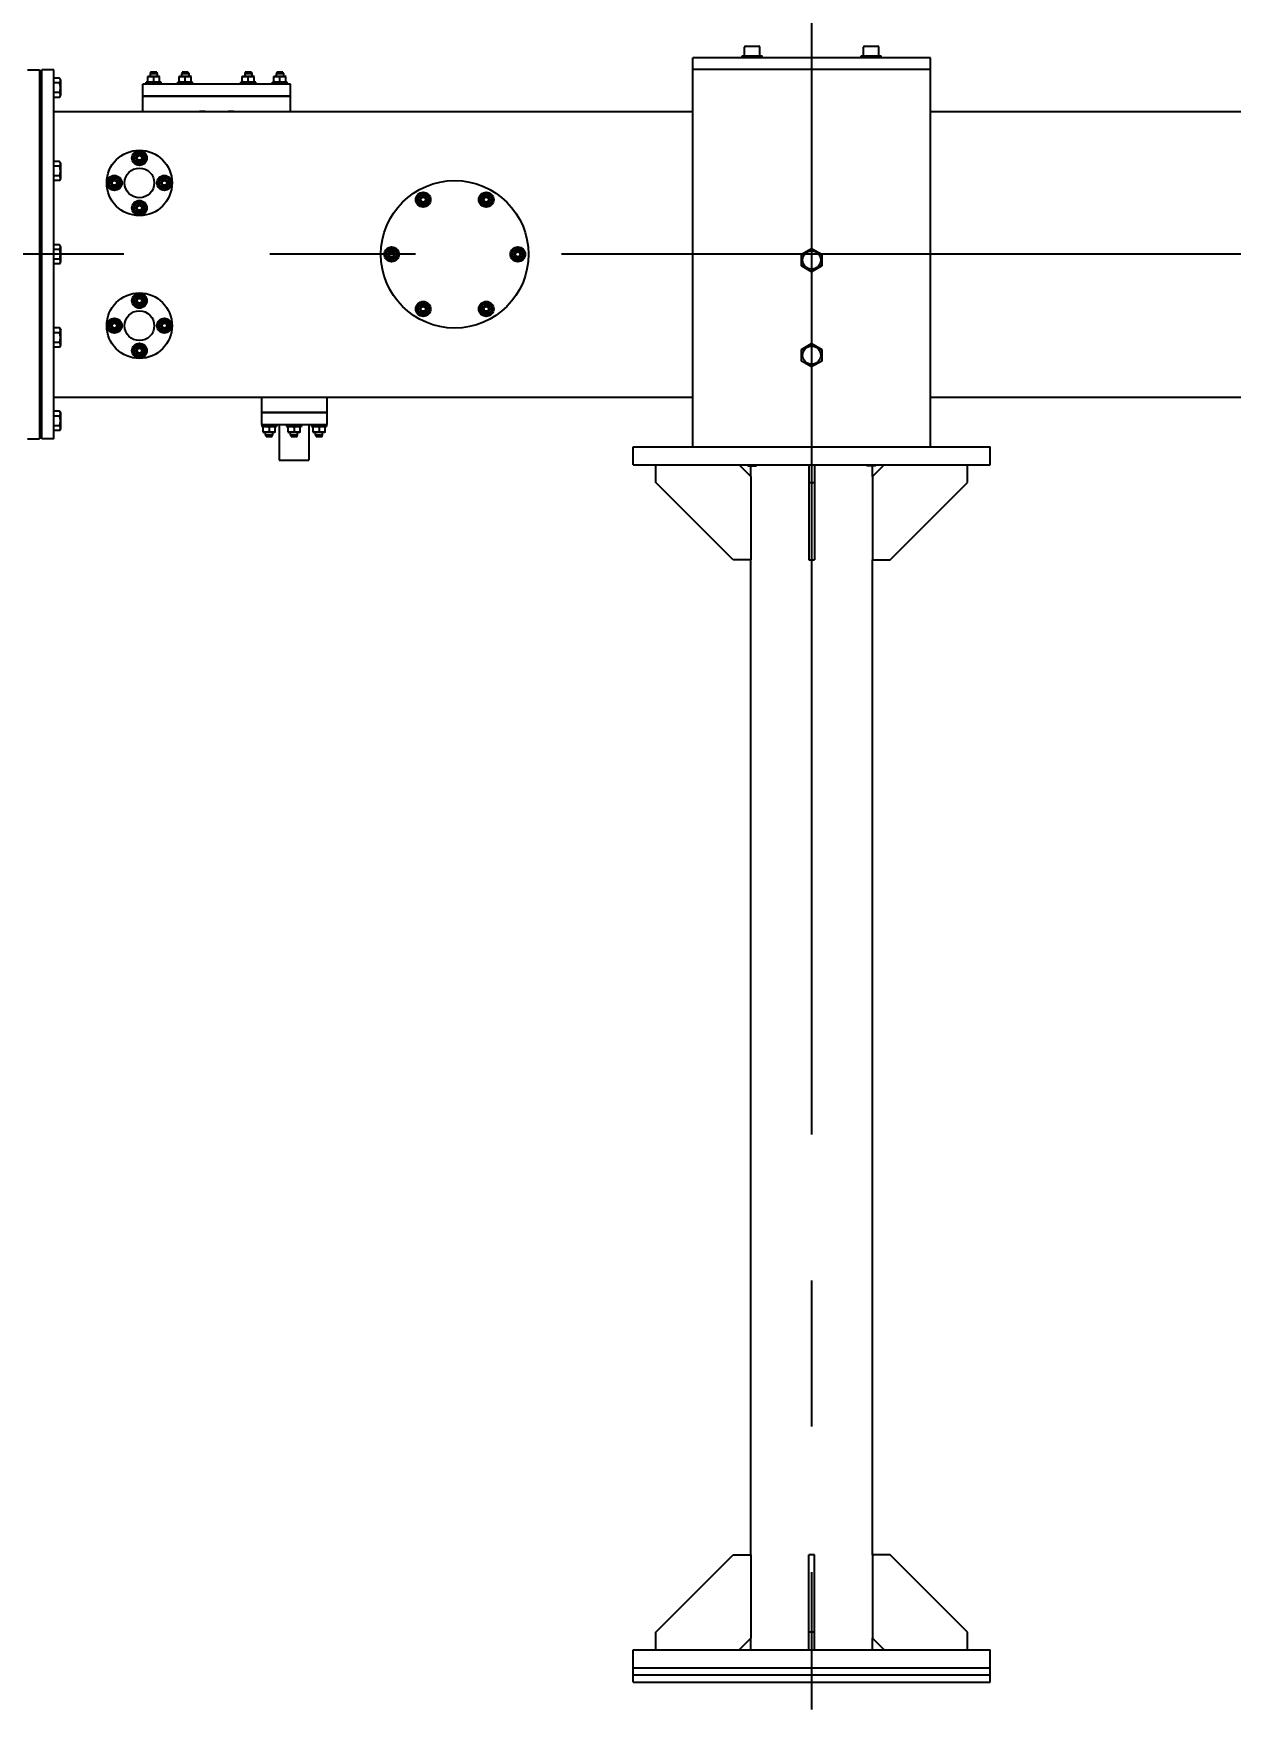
# Model space of a CAD drawing. Header units: millimetres. Extents: x 0 to 1189, y 0 to 841.
# Drawn here: x 426.2 to 466.5, y 650.3 to 706.6 of the extents above; entities that cross this region are included whole.
import ezdxf

# ---------------------------------------------------------------- set-up
doc = ezdxf.new("R2010")
doc.units = ezdxf.units.MM
doc.header["$LTSCALE"] = 65.395
doc.linetypes.add('CENTER', pattern=[0.6, 0.375, -0.075, 0.075, -0.075])
doc.layers.get('0').update_dxf_attribs({"linetype": 'CONTINUOUS'})
for name, color, linetype in [('ALL_AXIS', 7, 'CONTINUOUS'), ('ALL_CHAMFER', 7, 'CONTINUOUS'), ('ALL_DIMENSIONS', 7, 'CONTINUOUS'), ('ALL_ROUND', 7, 'CONTINUOUS')]:
    doc.layers.add(name, color=color, linetype=linetype)
doc.styles.get("Standard").update_dxf_attribs({"font": 'txt', "width": 0.7})
doc.dimstyles.new('DIMSTYLE_2', dxfattribs={"dimtxt": 3.5, "dimasz": 3, "dimexe": 0.18, "dimexo": 0.0625, "dimgap": 0.09, "dimtad": 1, "dimlfac": 25, "dimdsep": 46, "dimtxsty": 'STANDARD', "dimblk": '_FILLED', "dimblk1": '_FILLED', "dimblk2": '_FILLED', "dimcen": 0.09, "dimadec": 0, "dimazin": 0, "dimtp": 2, "dimtm": 2, "dimtfac": 1, "dimtofl": 0, "dimtmove": 0, "dimatfit": 3, "dimldrblk": '_FILLED', "dimfxl": 1, "dimtolj": 1, "dimarcsym": 0})

# ---------------------------------------------------------------- blocks, each defined once
blk = doc.blocks.new('_FILLED')
at = {"color": 0, "linetype": 'BYBLOCK'}
blk.add_solid([(0, 0), (-1, 0.167), (-1, -0.167)], dxfattribs=at)
blk = doc.blocks.new('*D1')
at = {"layer": 'ALL_DIMENSIONS', "color": 2, "linetype": 'CONTINUOUS'}
for p, q in [((111.762, 705.039), (111.762, 735.427)), ((976.89, 705.039), (976.89, 735.427)), ((111.762, 733.427), (544.326, 733.427)), ((976.89, 733.427), (544.326, 733.427))]:
    blk.add_line(p, q, dxfattribs=at)
at = {"layer": 'ALL_DIMENSIONS', "color": 2, "linetype": 'CONTINUOUS', "xscale": 3, "yscale": 3, "zscale": 3, "rotation": 180}
blk.add_blockref('_FILLED', (111.762, 733.427), dxfattribs=at)
at = {"layer": 'ALL_DIMENSIONS', "color": 2, "linetype": 'CONTINUOUS', "xscale": 3, "yscale": 3, "zscale": 3}
blk.add_blockref('_FILLED', (976.89, 733.427), dxfattribs=at)
blk = doc.blocks.new('*D4')
at = {"layer": 'ALL_DIMENSIONS', "color": 2, "linetype": 'CONTINUOUS'}
for p, q in [((132.402, 666.841), (132.402, 730.427)), ((452.402, 694.115), (452.402, 730.427)), ((132.402, 728.427), (292.402, 728.427)), ((452.402, 728.427), (292.402, 728.427))]:
    blk.add_line(p, q, dxfattribs=at)
at = {"layer": 'ALL_DIMENSIONS', "color": 2, "linetype": 'CONTINUOUS', "xscale": 3, "yscale": 3, "zscale": 3, "rotation": 180}
blk.add_blockref('_FILLED', (132.402, 728.427), dxfattribs=at)
at = {"layer": 'ALL_DIMENSIONS', "color": 2, "linetype": 'CONTINUOUS', "xscale": 3, "yscale": 3, "zscale": 3}
blk.add_blockref('_FILLED', (452.402, 728.427), dxfattribs=at)
blk = doc.blocks.new('*D5')
at = {"layer": 'ALL_DIMENSIONS', "color": 2, "linetype": 'CONTINUOUS'}
for p, q in [((452.402, 694.115), (452.402, 730.427)), ((692.402, 694.115), (692.402, 730.427)), ((452.402, 728.427), (572.402, 728.427)), ((692.402, 728.427), (572.402, 728.427))]:
    blk.add_line(p, q, dxfattribs=at)
at = {"layer": 'ALL_DIMENSIONS', "color": 2, "linetype": 'CONTINUOUS', "xscale": 3, "yscale": 3, "zscale": 3, "rotation": 180}
blk.add_blockref('_FILLED', (452.402, 728.427), dxfattribs=at)
at = {"layer": 'ALL_DIMENSIONS', "color": 2, "linetype": 'CONTINUOUS', "xscale": 3, "yscale": 3, "zscale": 3}
blk.add_blockref('_FILLED', (692.402, 728.427), dxfattribs=at)

msp = doc.modelspace()

# ---------------------------------------------------------------- linework, layer by layer
at = {"color": 7, "linetype": 'CONTINUOUS'}
for p, q in [((448.40175857, 692.71512965), (448.40175857, 705.79512965)), ((456.40175857, 705.79512965), (448.40175857, 705.79512965)), ((456.40175857, 692.71512965), (456.40175857, 705.79512965)), ((426.04175857, 705.38712965), (426.44175857, 705.38712965)), ((426.44175857, 705.38712965), (426.44175857, 692.98712965)), ((426.52175857, 692.98712965), (426.52175857, 705.38712965)), ((426.92175857, 705.38712965), (426.52175857, 705.38712965)), ((426.92175857, 692.98712965), (426.92175857, 705.38712965)), ((427.12058418, 705.1104458), (426.92175857, 705.1104458)), ((427.12058418, 704.94878773), (426.92175857, 704.94878773)), ((427.12058418, 705.1104458), (427.16175857, 705.03912965)), ((430.08175677, 705.16758161), (430.10175857, 705.17912965)), ((430.08175857, 704.98267666), (430.08175857, 705.16758265)), ((430.10175857, 704.97112965), (430.08175857, 704.98267666)), ((430.10175996, 705.17912965), (430.46175719, 705.17912965)), ((430.38443807, 705.30712965), (430.17907908, 705.30712965)), ((430.28175857, 705.00053994), (430.28175857, 705.14971937)), ((430.48176038, 705.16758161), (430.46175857, 705.17912965)), ((430.46175857, 704.97112965), (430.48175857, 704.98267666)), ((430.48175857, 704.98267666), (430.48175857, 705.16758265)), ((431.14175677, 705.16758161), (431.16175857, 705.17912965)), ((431.14175857, 704.98267666), (431.14175857, 705.16758265)), ((431.16175857, 704.97112965), (431.14175857, 704.98267666)), ((431.16175996, 705.17912965), (431.52175719, 705.17912965)), ((431.44443807, 705.30712965), (431.23907908, 705.30712965)), ((431.34175857, 705.00053994), (431.34175857, 705.14971937)), ((431.54176038, 705.16758161), (431.52175857, 705.17912965)), ((431.52175857, 704.97112965), (431.54175857, 704.98267666)), ((431.54175857, 704.98267666), (431.54175857, 705.16758265)), ((433.26175677, 705.16758161), (433.28175857, 705.17912965)), ((433.26175857, 704.98267666), (433.26175857, 705.16758265)), ((433.28175857, 704.97112965), (433.26175857, 704.98267666)), ((433.28175996, 705.17912965), (433.64175719, 705.17912965)), ((433.56443807, 705.30712965), (433.35907908, 705.30712965)), ((433.46175857, 705.00053994), (433.46175857, 705.14971937)), ((433.66176038, 705.16758161), (433.64175857, 705.17912965)), ((433.64175857, 704.97112965), (433.66175857, 704.98267666)), ((433.66175857, 704.98267666), (433.66175857, 705.16758265)), ((434.32175677, 705.16758161), (434.34175857, 705.17912965)), ((434.32175857, 704.98267666), (434.32175857, 705.16758265)), ((434.34175857, 704.97112965), (434.32175857, 704.98267666)), ((434.34175996, 705.17912965), (434.70175719, 705.17912965)), ((434.62443807, 705.30712965), (434.41907908, 705.30712965)), ((434.52175857, 705.00053994), (434.52175857, 705.14971937)), ((434.72176038, 705.16758161), (434.70175857, 705.17912965)), ((434.70175857, 704.97112965), (434.72175857, 704.98267666)), ((434.72175857, 704.98267666), (434.72175857, 705.16758265)), ((456.40175857, 705.39512965), (448.40175857, 705.39512965)), ((427.12058418, 704.62547158), (426.92175857, 704.62547158)), ((427.12058418, 704.4638135), (426.92175857, 704.4638135)), ((427.12058418, 704.4638135), (427.16175857, 704.53512965)), ((429.92177878, 704.50712965), (434.88173837, 704.50712965)), ((426.44175857, 704.18712965), (426.52175857, 704.18712965)), ((426.92175857, 703.98712965), (430.50768936, 703.98712965)), ((434.29582779, 703.98712965), (448.40175857, 703.98712965)), ((456.40175857, 703.98712965), (470.50768936, 703.98712965)), ((429.80175857, 702.65806976), (429.60175857, 702.54259971)), ((430.00175857, 702.54259971), (429.80175857, 702.65806976)), ((427.12058418, 702.3104458), (426.92175857, 702.3104458)), ((427.12058418, 702.14878773), (426.92175857, 702.14878773)), ((427.12058418, 702.3104458), (427.16175857, 702.23912965)), ((429.60175857, 702.54259971), (429.60175857, 702.3116596)), ((429.60175857, 702.3116596), (429.80175857, 702.19618955)), ((429.80175857, 702.19618955), (430.00175857, 702.3116596)), ((430.00175857, 702.3116596), (430.00175857, 702.54259971)), ((427.12058418, 701.82547158), (426.92175857, 701.82547158)), ((427.12058418, 701.6638135), (426.92175857, 701.6638135)), ((427.12058418, 701.6638135), (427.16175857, 701.73512965)), ((428.96175857, 701.81806976), (428.76175857, 701.70259971)), ((428.76175857, 701.70259971), (428.76175857, 701.4716596)), ((428.76175857, 701.4716596), (428.96175857, 701.35618955)), ((429.16175857, 701.70259971), (428.96175857, 701.81806976)), ((428.96175857, 701.35618955), (429.16175857, 701.4716596)), ((429.16175857, 701.4716596), (429.16175857, 701.70259971)), ((430.64175857, 701.81806976), (430.44175857, 701.70259971)), ((430.44175857, 701.70259971), (430.44175857, 701.4716596)), ((430.44175857, 701.4716596), (430.64175857, 701.35618955)), ((430.84175857, 701.70259971), (430.64175857, 701.81806976)), ((430.64175857, 701.35618955), (430.84175857, 701.4716596)), ((430.84175857, 701.4716596), (430.84175857, 701.70259971)), ((429.80175857, 700.97806976), (429.60175857, 700.86259971)), ((430.00175857, 700.86259971), (429.80175857, 700.97806976)), ((439.34175857, 701.25404362), (439.14175857, 701.13857356)), ((439.14175857, 701.13857356), (439.14175857, 700.90763346)), ((439.14175857, 700.90763346), (439.34175857, 700.7921634)), ((439.54175857, 701.13857356), (439.34175857, 701.25404362)), ((439.34175857, 700.7921634), (439.54175857, 700.90763346)), ((439.54175857, 700.90763346), (439.54175857, 701.13857356)), ((441.46175857, 701.25404362), (441.26175857, 701.13857356)), ((441.26175857, 701.13857356), (441.26175857, 700.90763346)), ((441.26175857, 700.90763346), (441.46175857, 700.7921634)), ((441.66175857, 701.13857356), (441.46175857, 701.25404362)), ((441.46175857, 700.7921634), (441.66175857, 700.90763346)), ((441.66175857, 700.90763346), (441.66175857, 701.13857356)), ((429.60175857, 700.86259971), (429.60175857, 700.6316596)), ((429.60175857, 700.6316596), (429.80175857, 700.51618955)), ((429.80175857, 700.51618955), (430.00175857, 700.6316596)), ((430.00175857, 700.6316596), (430.00175857, 700.86259971)), ((427.12058418, 699.5104458), (426.92175857, 699.5104458)), ((427.12058418, 699.34878773), (426.92175857, 699.34878773)), ((427.12058418, 699.5104458), (427.16175857, 699.43912965)), ((438.28175857, 699.41806976), (438.08175857, 699.30259971)), ((438.08175857, 699.30259971), (438.08175857, 699.0716596)), ((438.48175857, 699.30259971), (438.28175857, 699.41806976)), ((438.48175857, 699.0716596), (438.48175857, 699.30259971)), ((442.52175857, 699.41806976), (442.32175857, 699.30259971)), ((442.32175857, 699.30259971), (442.32175857, 699.0716596)), ((442.72175857, 699.30259971), (442.52175857, 699.41806976)), ((442.72175857, 699.0716596), (442.72175857, 699.30259971)), ((452.06175857, 699.19142874), (452.40175857, 699.38772784)), ((452.40175857, 699.38772784), (452.74175857, 699.19142874)), ((427.12058418, 699.02547158), (426.92175857, 699.02547158)), ((427.12058418, 698.8638135), (426.92175857, 698.8638135)), ((427.12058418, 698.8638135), (427.16175857, 698.93512965)), ((438.08175857, 699.0716596), (438.28175857, 698.95618955)), ((438.28175857, 698.95618955), (438.48175857, 699.0716596)), ((442.32175857, 699.0716596), (442.52175857, 698.95618955)), ((442.52175857, 698.95618955), (442.72175857, 699.0716596)), ((452.06175857, 698.79883056), (452.06175857, 699.19142874)), ((452.40175857, 698.60253147), (452.06175857, 698.79883056)), ((452.74175857, 698.79883056), (452.40175857, 698.60253147)), ((452.74175857, 699.19142874), (452.74175857, 698.79883056)), ((429.80175857, 697.85806976), (429.60175857, 697.74259971)), ((429.60175857, 697.74259971), (429.60175857, 697.5116596)), ((430.00175857, 697.74259971), (429.80175857, 697.85806976)), ((430.00175857, 697.5116596), (430.00175857, 697.74259971)), ((439.34175857, 697.5820959), (439.14175857, 697.46662585)), ((439.54175857, 697.46662585), (439.34175857, 697.5820959)), ((441.46175857, 697.5820959), (441.26175857, 697.46662585)), ((441.66175857, 697.46662585), (441.46175857, 697.5820959)), ((428.96175857, 697.01806976), (428.76175857, 696.90259971)), ((429.16175857, 696.90259971), (428.96175857, 697.01806976)), ((429.60175857, 697.5116596), (429.80175857, 697.39618955)), ((429.80175857, 697.39618955), (430.00175857, 697.5116596)), ((430.64175857, 697.01806976), (430.44175857, 696.90259971)), ((430.84175857, 696.90259971), (430.64175857, 697.01806976)), ((439.14175857, 697.46662585), (439.14175857, 697.23568574)), ((439.14175857, 697.23568574), (439.34175857, 697.12021569)), ((439.34175857, 697.12021569), (439.54175857, 697.23568574)), ((439.54175857, 697.23568574), (439.54175857, 697.46662585)), ((441.26175857, 697.46662585), (441.26175857, 697.23568574)), ((441.26175857, 697.23568574), (441.46175857, 697.12021569)), ((441.46175857, 697.12021569), (441.66175857, 697.23568574)), ((441.66175857, 697.23568574), (441.66175857, 697.46662585)), ((427.12058418, 696.7104458), (426.92175857, 696.7104458)), ((427.12058418, 696.54878773), (426.92175857, 696.54878773)), ((427.12058418, 696.7104458), (427.16175857, 696.63912965)), ((428.76175857, 696.90259971), (428.76175857, 696.6716596)), ((428.76175857, 696.6716596), (428.96175857, 696.55618955)), ((428.96175857, 696.55618955), (429.16175857, 696.6716596)), ((429.16175857, 696.6716596), (429.16175857, 696.90259971)), ((430.44175857, 696.90259971), (430.44175857, 696.6716596)), ((430.44175857, 696.6716596), (430.64175857, 696.55618955)), ((430.64175857, 696.55618955), (430.84175857, 696.6716596)), ((430.84175857, 696.6716596), (430.84175857, 696.90259971)), ((427.12058418, 696.22547158), (426.92175857, 696.22547158)), ((427.12058418, 696.0638135), (426.92175857, 696.0638135)), ((427.12058418, 696.0638135), (427.16175857, 696.13512965)), ((429.80175857, 696.17806976), (429.60175857, 696.06259971)), ((429.60175857, 696.06259971), (429.60175857, 695.8316596)), ((430.00175857, 696.06259971), (429.80175857, 696.17806976)), ((430.00175857, 695.8316596), (430.00175857, 696.06259971)), ((452.06175857, 695.99142874), (452.40175857, 696.18772784)), ((452.06175857, 695.59883056), (452.06175857, 695.99142874)), ((452.40175857, 696.18772784), (452.74175857, 695.99142874)), ((452.74175857, 695.99142874), (452.74175857, 695.59883056)), ((429.60175857, 695.8316596), (429.80175857, 695.71618955)), ((429.80175857, 695.71618955), (430.00175857, 695.8316596)), ((452.40175857, 695.40253147), (452.06175857, 695.59883056)), ((452.74175857, 695.59883056), (452.40175857, 695.40253147)), ((426.44175857, 694.18712965), (426.52175857, 694.18712965)), ((427.12058418, 693.9104458), (426.92175857, 693.9104458)), ((427.12058418, 693.74878773), (426.92175857, 693.74878773)), ((427.12058418, 693.9104458), (427.16175857, 693.83912965)), ((436.10174961, 693.86712965), (433.90176753, 693.86712965)), ((427.12058418, 693.42547158), (426.92175857, 693.42547158)), ((427.12058418, 693.2638135), (426.92175857, 693.2638135)), ((427.12058418, 693.2638135), (427.16175857, 693.33512965)), ((433.96175677, 693.2066777), (433.98175857, 693.19512965)), ((433.98175857, 693.40312965), (433.96175857, 693.39158265)), ((433.96175857, 693.20667666), (433.96175857, 693.39158265)), ((434.34175719, 693.19512965), (433.98175996, 693.19512965)), ((434.05907908, 693.06712965), (434.26443807, 693.06712965)), ((434.16175857, 693.37371937), (434.16175857, 693.22453994)), ((434.34175857, 693.40312965), (434.36175857, 693.39158265)), ((434.36176038, 693.2066777), (434.34175857, 693.19512965)), ((434.36175857, 693.20667666), (434.36175857, 693.39158265)), ((434.80175677, 693.2066777), (434.82175857, 693.19512965)), ((434.82175857, 693.40312965), (434.80175857, 693.39158265)), ((434.80175857, 693.20667666), (434.80175857, 693.39158265)), ((435.18175719, 693.19512965), (434.82175996, 693.19512965)), ((434.89907908, 693.06712965), (435.10443807, 693.06712965)), ((435.00175857, 693.37371937), (435.00175857, 693.22453994)), ((435.18175857, 693.40312965), (435.20175857, 693.39158265)), ((435.20176038, 693.2066777), (435.18175857, 693.19512965)), ((435.20175857, 693.20667666), (435.20175857, 693.39158265)), ((435.64175677, 693.2066777), (435.66175857, 693.19512965)), ((435.66175857, 693.40312965), (435.64175857, 693.39158265)), ((435.64175857, 693.20667666), (435.64175857, 693.39158265)), ((436.02175719, 693.19512965), (435.66175996, 693.19512965)), ((435.73907908, 693.06712965), (435.94443807, 693.06712965)), ((435.84175857, 693.37371937), (435.84175857, 693.22453994)), ((436.02175857, 693.40312965), (436.04175857, 693.39158265)), ((436.04176038, 693.2066777), (436.02175857, 693.19512965)), ((436.04175857, 693.20667666), (436.04175857, 693.39158265)), ((426.04175857, 692.98712965), (426.44175857, 692.98712965)), ((426.92175857, 692.98712965), (426.52175857, 692.98712965)), ((446.40175857, 692.11512965), (446.40175857, 692.71512965)), ((446.40175857, 692.71512965), (458.40175857, 692.71512965)), ((458.40175857, 692.11512965), (458.40175857, 692.71512965)), ((446.40175857, 692.11512965), (458.40175857, 692.11512965)), ((447.16175857, 691.51512965), (447.16175857, 692.11512965)), ((450.36175857, 691.71512965), (449.96175857, 692.11512965)), ((450.53775857, 692.07512965), (450.26575857, 692.07512965)), ((452.30175857, 692.11512965), (452.30175857, 688.91512965)), ((452.50175857, 692.11512965), (452.50175857, 688.91512965)), ((454.53775857, 692.07512965), (454.26575857, 692.07512965)), ((454.44175857, 691.71512965), (454.84175857, 692.11512965)), ((457.64175857, 691.51512965), (457.64175857, 692.11512965)), ((449.76175857, 688.91512965), (447.16175857, 691.51512965)), ((450.36175857, 691.71512965), (450.36175857, 688.91512965)), ((452.30175857, 691.51512965), (452.50175857, 691.51512965)), ((454.44175857, 691.71512965), (454.44175857, 688.91512965)), ((455.04175857, 688.91512965), (457.64175857, 691.51512965)), ((450.36175857, 688.91512965), (449.76175857, 688.91512965)), ((452.30175857, 688.91512965), (452.50175857, 688.91512965)), ((454.44175857, 688.91512965), (455.04175857, 688.91512965)), ((447.16175857, 652.86712965), (449.76175857, 655.46712965)), ((449.76175857, 655.46712965), (450.36175857, 655.46712965)), ((450.36175857, 655.46712965), (450.36175857, 652.66712965)), ((452.30175857, 652.26712965), (452.30175857, 655.46712965)), ((452.50175857, 655.46712965), (452.30175857, 655.46712965)), ((452.50175857, 652.26712965), (452.50175857, 655.46712965)), ((454.44175857, 655.46712965), (454.44175857, 652.66712965)), ((455.04175857, 655.46712965), (454.44175857, 655.46712965)), ((457.64175857, 652.86712965), (455.04175857, 655.46712965)), ((447.16175857, 652.26712965), (447.16175857, 652.86712965)), ((449.96175857, 652.26712965), (450.36175857, 652.66712965)), ((452.50175857, 652.86712965), (452.30175857, 652.86712965)), ((454.84175857, 652.26712965), (454.44175857, 652.66712965)), ((457.64175857, 652.26712965), (457.64175857, 652.86712965)), ((446.40175857, 651.18712965), (446.40175857, 652.26712965)), ((446.40175857, 652.26712965), (458.40175857, 652.26712965)), ((458.40175857, 651.18712965), (458.40175857, 652.26712965)), ((446.40175857, 651.66712965), (458.40175857, 651.66712965)), ((446.40175857, 651.42712965), (458.40175857, 651.42712965)), ((446.40175857, 651.18712965), (458.40175857, 651.18712965))]:
    msp.add_line(p, q, dxfattribs=at)
at = {"color": 2, "linetype": 'CONTINUOUS'}
for p, q in [((430.17907908, 705.30712965), (430.17907908, 705.28445016)), ((430.38443807, 705.30712965), (430.38443807, 705.28445016)), ((431.23907908, 705.30712965), (431.23907908, 705.28445016)), ((431.44443807, 705.30712965), (431.44443807, 705.28445016)), ((433.35907908, 705.30712965), (433.35907908, 705.28445016)), ((433.56443807, 705.30712965), (433.56443807, 705.28445016)), ((434.41907908, 705.30712965), (434.41907908, 705.28445016)), ((434.62443807, 705.30712965), (434.62443807, 705.28445016)), ((434.05907908, 693.06712965), (434.05907908, 693.08980915)), ((434.26443807, 693.06712965), (434.26443807, 693.08980915)), ((434.89907908, 693.06712965), (434.89907908, 693.08980915)), ((435.10443807, 693.06712965), (435.10443807, 693.08980915)), ((435.73907908, 693.06712965), (435.73907908, 693.08980915)), ((435.94443807, 693.06712965), (435.94443807, 693.08980915))]:
    msp.add_line(p, q, dxfattribs=at)
at = {"color": 7, "linetype": 'CONTINUOUS'}
for points in [[(427.12058418, 704.94878773), (427.12640982, 704.95940765), (427.13145974, 704.96980971), (427.13572881, 704.97995768), (427.13923244, 704.98996026), (427.14199369, 704.99991106), (427.1439844, 705.00981909), (427.14518639, 705.01972602), (427.14559277, 705.0296275), (427.14518434, 705.03953121), (427.14397981, 705.04944283), (427.14198547, 705.05935666), (427.1392194, 705.06931467), (427.13570654, 705.07933092), (427.13143266, 705.08948349), (427.12639114, 705.09986546), (427.12058418, 705.1104458)], [(427.12058418, 704.62547158), (427.12717898, 704.6496924), (427.13276393, 704.67338851), (427.13733532, 704.69646298), (427.14090427, 704.71920656), (427.1434929, 704.74187945), (427.14506455, 704.76447629), (427.14558637, 704.78708057), (427.14506907, 704.80968589), (427.1435018, 704.83228464), (427.14091635, 704.85496392), (427.1373483, 704.87772263), (427.13277544, 704.90081783), (427.1271861, 704.92453828), (427.12058418, 704.94878773)], [(430.08175857, 705.14971937), (430.09228277, 705.15308744), (430.10262009, 705.15610057), (430.1127462, 705.15875573), (430.12273409, 705.16106201), (430.13264158, 705.16303023), (430.14248981, 705.16465218), (430.15231803, 705.16592604), (430.16212971, 705.16684352), (430.17194262, 705.16739617), (430.18175312, 705.16758265), (430.19156284, 705.16739662), (430.20137375, 705.16684454), (430.21118225, 705.16592795), (430.22100673, 705.16465522), (430.23085145, 705.16303461), (430.24075518, 705.161068), (430.25073589, 705.15876463), (430.26086033, 705.15611074), (430.27121031, 705.15309432), (430.28175857, 705.14971937)], [(430.08175857, 705.00053994), (430.09489992, 704.9963781), (430.10776974, 704.99277084), (430.12032232, 704.98972203), (430.13269478, 704.98722004), (430.14500562, 704.98524766), (430.15726493, 704.98382553), (430.16952502, 704.98296692), (430.18177772, 704.98267666), (430.19402996, 704.98296869), (430.20628868, 704.98382893), (430.21854608, 704.98525248), (430.2308534, 704.98722568), (430.24321917, 704.98972739), (430.25576371, 704.99277511), (430.26862557, 704.9963806), (430.28175857, 705.00053994)], [(430.28175857, 705.14971937), (430.29345671, 705.15344537), (430.30492562, 705.15673159), (430.31613046, 705.15957397), (430.32717573, 705.1619847), (430.33814885, 705.16397936), (430.34906613, 705.16554375), (430.35997342, 705.16667171), (430.37086945, 705.16735468), (430.38176964, 705.16758069), (430.39266971, 705.16735376), (430.4035655, 705.16666988), (430.41447202, 705.16554115), (430.42538761, 705.16397621), (430.43635807, 705.16198136), (430.44739919, 705.15957105), (430.45859944, 705.15672945), (430.47006428, 705.15344418), (430.48175857, 705.14971937)], [(430.28175857, 705.00053994), (430.29489992, 704.9963781), (430.30776974, 704.99277084), (430.32032232, 704.98972203), (430.33269478, 704.98722004), (430.34500562, 704.98524766), (430.35726493, 704.98382553), (430.36952502, 704.98296692), (430.38177772, 704.98267666), (430.39402996, 704.98296869), (430.40628868, 704.98382893), (430.41854608, 704.98525248), (430.4308534, 704.98722568), (430.44321917, 704.98972739), (430.45576371, 704.99277511), (430.46862557, 704.9963806), (430.48175857, 705.00053994)], [(431.14175857, 705.14971937), (431.15228277, 705.15308744), (431.16262009, 705.15610057), (431.1727462, 705.15875573), (431.18273409, 705.16106201), (431.19264158, 705.16303023), (431.20248981, 705.16465218), (431.21231803, 705.16592604), (431.22212971, 705.16684352), (431.23194262, 705.16739617), (431.24175312, 705.16758265), (431.25156284, 705.16739662), (431.26137375, 705.16684454), (431.27118225, 705.16592795), (431.28100673, 705.16465522), (431.29085145, 705.16303461), (431.30075518, 705.161068), (431.31073589, 705.15876463), (431.32086033, 705.15611074), (431.33121031, 705.15309432), (431.34175857, 705.14971937)], [(431.14175857, 705.00053994), (431.15489992, 704.9963781), (431.16776974, 704.99277084), (431.18032232, 704.98972203), (431.19269478, 704.98722004), (431.20500562, 704.98524766), (431.21726493, 704.98382553), (431.22952502, 704.98296692), (431.24177772, 704.98267666), (431.25402996, 704.98296869), (431.26628868, 704.98382893), (431.27854608, 704.98525248), (431.2908534, 704.98722568), (431.30321917, 704.98972739), (431.31576371, 704.99277511), (431.32862557, 704.9963806), (431.34175857, 705.00053994)], [(431.34175857, 705.14971937), (431.35345671, 705.15344537), (431.36492562, 705.15673159), (431.37613046, 705.15957397), (431.38717573, 705.1619847), (431.39814885, 705.16397936), (431.40906613, 705.16554375), (431.41997342, 705.16667171), (431.43086945, 705.16735468), (431.44176964, 705.16758069), (431.45266971, 705.16735376), (431.4635655, 705.16666988), (431.47447202, 705.16554115), (431.48538761, 705.16397621), (431.49635807, 705.16198136), (431.50739919, 705.15957105), (431.51859944, 705.15672945), (431.53006428, 705.15344418), (431.54175857, 705.14971937)], [(431.34175857, 705.00053994), (431.35489992, 704.9963781), (431.36776974, 704.99277084), (431.38032232, 704.98972203), (431.39269478, 704.98722004), (431.40500562, 704.98524766), (431.41726493, 704.98382553), (431.42952502, 704.98296692), (431.44177772, 704.98267666), (431.45402996, 704.98296869), (431.46628868, 704.98382893), (431.47854608, 704.98525248), (431.4908534, 704.98722568), (431.50321917, 704.98972739), (431.51576371, 704.99277511), (431.52862557, 704.9963806), (431.54175857, 705.00053994)], [(433.26175857, 705.14971937), (433.27228277, 705.15308744), (433.28262009, 705.15610057), (433.2927462, 705.15875573), (433.30273409, 705.16106201), (433.31264158, 705.16303023), (433.32248981, 705.16465218), (433.33231803, 705.16592604), (433.34212971, 705.16684352), (433.35194262, 705.16739617), (433.36175312, 705.16758265), (433.37156284, 705.16739662), (433.38137375, 705.16684454), (433.39118225, 705.16592795), (433.40100673, 705.16465522), (433.41085145, 705.16303461), (433.42075518, 705.161068), (433.43073589, 705.15876463), (433.44086033, 705.15611074), (433.45121031, 705.15309432), (433.46175857, 705.14971937)], [(433.26175857, 705.00053994), (433.27489992, 704.9963781), (433.28776974, 704.99277084), (433.30032232, 704.98972203), (433.31269478, 704.98722004), (433.32500562, 704.98524766), (433.33726493, 704.98382553), (433.34952502, 704.98296692), (433.36177772, 704.98267666), (433.37402996, 704.98296869), (433.38628868, 704.98382893), (433.39854608, 704.98525248), (433.4108534, 704.98722568), (433.42321917, 704.98972739), (433.43576371, 704.99277511), (433.44862557, 704.9963806), (433.46175857, 705.00053994)], [(433.46175857, 705.14971937), (433.47345671, 705.15344537), (433.48492562, 705.15673159), (433.49613046, 705.15957397), (433.50717573, 705.1619847), (433.51814885, 705.16397936), (433.52906613, 705.16554375), (433.53997342, 705.16667171), (433.55086945, 705.16735468), (433.56176964, 705.16758069), (433.57266971, 705.16735376), (433.5835655, 705.16666988), (433.59447202, 705.16554115), (433.60538761, 705.16397621), (433.61635807, 705.16198136), (433.62739919, 705.15957105), (433.63859944, 705.15672945), (433.65006428, 705.15344418), (433.66175857, 705.14971937)], [(433.46175857, 705.00053994), (433.47489992, 704.9963781), (433.48776974, 704.99277084), (433.50032232, 704.98972203), (433.51269478, 704.98722004), (433.52500562, 704.98524766), (433.53726493, 704.98382553), (433.54952502, 704.98296692), (433.56177772, 704.98267666), (433.57402996, 704.98296869), (433.58628868, 704.98382893), (433.59854608, 704.98525248), (433.6108534, 704.98722568), (433.62321917, 704.98972739), (433.63576371, 704.99277511), (433.64862557, 704.9963806), (433.66175857, 705.00053994)], [(434.32175857, 705.14971937), (434.33228277, 705.15308744), (434.34262009, 705.15610057), (434.3527462, 705.15875573), (434.36273409, 705.16106201), (434.37264158, 705.16303023), (434.38248981, 705.16465218), (434.39231803, 705.16592604), (434.40212971, 705.16684352), (434.41194262, 705.16739617), (434.42175312, 705.16758265), (434.43156284, 705.16739662), (434.44137375, 705.16684454), (434.45118225, 705.16592795), (434.46100673, 705.16465522), (434.47085145, 705.16303461), (434.48075518, 705.161068), (434.49073589, 705.15876463), (434.50086033, 705.15611074), (434.51121031, 705.15309432), (434.52175857, 705.14971937)], [(434.32175857, 705.00053994), (434.33489992, 704.9963781), (434.34776974, 704.99277084), (434.36032232, 704.98972203), (434.37269478, 704.98722004), (434.38500562, 704.98524766), (434.39726493, 704.98382553), (434.40952502, 704.98296692), (434.42177772, 704.98267666), (434.43402996, 704.98296869), (434.44628868, 704.98382893), (434.45854608, 704.98525248), (434.4708534, 704.98722568), (434.48321917, 704.98972739), (434.49576371, 704.99277511), (434.50862557, 704.9963806), (434.52175857, 705.00053994)], [(434.52175857, 705.14971937), (434.53345671, 705.15344537), (434.54492562, 705.15673159), (434.55613046, 705.15957397), (434.56717573, 705.1619847), (434.57814885, 705.16397936), (434.58906613, 705.16554375), (434.59997342, 705.16667171), (434.61086945, 705.16735468), (434.62176964, 705.16758069), (434.63266971, 705.16735376), (434.6435655, 705.16666988), (434.65447202, 705.16554115), (434.66538761, 705.16397621), (434.67635807, 705.16198136), (434.68739919, 705.15957105), (434.69859944, 705.15672945), (434.71006428, 705.15344418), (434.72175857, 705.14971937)], [(434.52175857, 705.00053994), (434.53489992, 704.9963781), (434.54776974, 704.99277084), (434.56032232, 704.98972203), (434.57269478, 704.98722004), (434.58500562, 704.98524766), (434.59726493, 704.98382553), (434.60952502, 704.98296692), (434.62177772, 704.98267666), (434.63402996, 704.98296869), (434.64628868, 704.98382893), (434.65854608, 704.98525248), (434.6708534, 704.98722568), (434.68321917, 704.98972739), (434.69576371, 704.99277511), (434.70862557, 704.9963806), (434.72175857, 705.00053994)], [(427.12058418, 704.4638135), (427.12639207, 704.47439645), (427.13143316, 704.48477691), (427.13570453, 704.49492248), (427.13921491, 704.50493039), (427.14198072, 704.51488312), (427.14397592, 704.52479248), (427.14518203, 704.53469946), (427.14559276, 704.54459893), (427.14518941, 704.55449671), (427.14399074, 704.56440095), (427.14200358, 704.57430739), (427.13924501, 704.58425906), (427.13574228, 704.59426661), (427.13147181, 704.60442297), (427.1264173, 704.61483669), (427.12058418, 704.62547158)], [(432.59999536, 703.9822303), (432.40083074, 703.98094426), (432.20187231, 703.9822519), (432.01164318, 703.98522479), (431.82730231, 703.98712965)], [(432.97621484, 703.98712965), (432.79084305, 703.98521296), (432.59999536, 703.9822303)], [(427.12058418, 702.14878773), (427.12640982, 702.15940765), (427.13145974, 702.16980971), (427.13572881, 702.17995768), (427.13923244, 702.18996026), (427.14199369, 702.19991106), (427.1439844, 702.20981909), (427.14518639, 702.21972602), (427.14559277, 702.2296275), (427.14518434, 702.23953121), (427.14397981, 702.24944283), (427.14198547, 702.25935666), (427.1392194, 702.26931467), (427.13570654, 702.27933092), (427.13143266, 702.28948349), (427.12639114, 702.29986546), (427.12058418, 702.3104458)], [(427.12058418, 701.82547158), (427.12717898, 701.8496924), (427.13276393, 701.87338851), (427.13733532, 701.89646298), (427.14090427, 701.91920656), (427.1434929, 701.94187945), (427.14506455, 701.96447629), (427.14558637, 701.98708057), (427.14506907, 702.00968589), (427.1435018, 702.03228464), (427.14091635, 702.05496392), (427.1373483, 702.07772263), (427.13277544, 702.10081783), (427.1271861, 702.12453828), (427.12058418, 702.14878773)], [(427.12058418, 701.6638135), (427.12639207, 701.67439645), (427.13143316, 701.68477691), (427.13570453, 701.69492248), (427.13921491, 701.70493039), (427.14198072, 701.71488312), (427.14397592, 701.72479248), (427.14518203, 701.73469946), (427.14559276, 701.74459893), (427.14518941, 701.75449671), (427.14399074, 701.76440095), (427.14200358, 701.77430739), (427.13924501, 701.78425906), (427.13574228, 701.79426661), (427.13147181, 701.80442297), (427.1264173, 701.81483669), (427.12058418, 701.82547158)], [(427.12058418, 699.34878773), (427.12640982, 699.35940765), (427.13145974, 699.36980971), (427.13572881, 699.37995768), (427.13923244, 699.38996026), (427.14199369, 699.39991106), (427.1439844, 699.40981909), (427.14518639, 699.41972602), (427.14559277, 699.4296275), (427.14518434, 699.43953121), (427.14397981, 699.44944283), (427.14198547, 699.45935666), (427.1392194, 699.46931467), (427.13570654, 699.47933092), (427.13143266, 699.48948349), (427.12639114, 699.49986546), (427.12058418, 699.5104458)], [(427.12058418, 699.02547158), (427.12717898, 699.0496924), (427.13276393, 699.07338851), (427.13733532, 699.09646298), (427.14090427, 699.11920656), (427.1434929, 699.14187945), (427.14506455, 699.16447628), (427.14558637, 699.18708057), (427.14506907, 699.20968589), (427.1435018, 699.23228464), (427.14091635, 699.25496392), (427.1373483, 699.27772263), (427.13277544, 699.30081783), (427.1271861, 699.32453828), (427.12058418, 699.34878773)], [(427.12058418, 698.8638135), (427.12639207, 698.87439645), (427.13143316, 698.88477691), (427.13570453, 698.89492248), (427.13921491, 698.90493039), (427.14198072, 698.91488312), (427.14397592, 698.92479248), (427.14518203, 698.93469946), (427.14559276, 698.94459893), (427.14518941, 698.95449671), (427.14399074, 698.96440095), (427.14200358, 698.97430739), (427.13924501, 698.98425906), (427.13574228, 698.99426661), (427.13147181, 699.00442297), (427.1264173, 699.01483669), (427.12058418, 699.02547158)], [(427.12058418, 696.54878773), (427.12640982, 696.55940765), (427.13145974, 696.56980971), (427.13572881, 696.57995768), (427.13923244, 696.58996026), (427.14199369, 696.59991106), (427.1439844, 696.60981909), (427.14518639, 696.61972602), (427.14559277, 696.6296275), (427.14518434, 696.63953121), (427.14397981, 696.64944283), (427.14198547, 696.65935666), (427.1392194, 696.66931467), (427.13570654, 696.67933092), (427.13143266, 696.68948349), (427.12639114, 696.69986546), (427.12058418, 696.7104458)], [(427.12058418, 696.22547158), (427.12717898, 696.2496924), (427.13276393, 696.27338851), (427.13733532, 696.29646298), (427.14090427, 696.31920656), (427.1434929, 696.34187945), (427.14506455, 696.36447629), (427.14558637, 696.38708057), (427.14506907, 696.40968589), (427.1435018, 696.43228464), (427.14091635, 696.45496392), (427.1373483, 696.47772263), (427.13277544, 696.50081783), (427.1271861, 696.52453828), (427.12058418, 696.54878773)], [(427.12058418, 696.0638135), (427.12639207, 696.07439645), (427.13143316, 696.08477691), (427.13570453, 696.09492248), (427.13921491, 696.10493039), (427.14198072, 696.11488312), (427.14397592, 696.12479248), (427.14518203, 696.13469946), (427.14559276, 696.14459893), (427.14518941, 696.15449671), (427.14399074, 696.16440095), (427.14200358, 696.17430739), (427.13924501, 696.18425906), (427.13574228, 696.19426661), (427.13147181, 696.20442297), (427.1264173, 696.21483669), (427.12058418, 696.22547158)], [(427.12058418, 693.74878773), (427.12640982, 693.75940765), (427.13145974, 693.76980971), (427.13572881, 693.77995768), (427.13923244, 693.78996026), (427.14199369, 693.79991106), (427.1439844, 693.80981909), (427.14518639, 693.81972602), (427.14559277, 693.8296275), (427.14518434, 693.83953121), (427.14397981, 693.84944283), (427.14198547, 693.85935666), (427.1392194, 693.86931467), (427.13570654, 693.87933092), (427.13143266, 693.88948349), (427.12639114, 693.89986546), (427.12058418, 693.9104458)], [(427.12058418, 693.42547158), (427.12717898, 693.4496924), (427.13276393, 693.47338851), (427.13733532, 693.49646298), (427.14090427, 693.51920656), (427.1434929, 693.54187945), (427.14506455, 693.56447628), (427.14558637, 693.58708057), (427.14506907, 693.60968589), (427.1435018, 693.63228464), (427.14091635, 693.65496392), (427.1373483, 693.67772263), (427.13277544, 693.70081783), (427.1271861, 693.72453828), (427.12058418, 693.74878773)], [(427.12058418, 693.2638135), (427.12639207, 693.27439645), (427.13143316, 693.28477691), (427.13570453, 693.29492248), (427.13921491, 693.30493039), (427.14198072, 693.31488312), (427.14397592, 693.32479248), (427.14518203, 693.33469946), (427.14559276, 693.34459893), (427.14518941, 693.35449671), (427.14399074, 693.36440095), (427.14200358, 693.37430739), (427.13924501, 693.38425906), (427.13574228, 693.39426661), (427.13147181, 693.40442297), (427.1264173, 693.41483669), (427.12058418, 693.42547158)], [(434.16175857, 693.37371937), (434.14861722, 693.37788121), (434.13574741, 693.38148847), (434.12319482, 693.38453728), (434.11082237, 693.38703927), (434.09851153, 693.38901164), (434.08625222, 693.39043378), (434.07399213, 693.39129239), (434.06173943, 693.39158265), (434.04948719, 693.39129061), (434.03722847, 693.39043037), (434.02497107, 693.38900682), (434.01266375, 693.38703362), (434.00029798, 693.38453192), (433.98775344, 693.3814842), (433.97489158, 693.37787871), (433.96175857, 693.37371937)], [(434.16175857, 693.22453994), (434.15006044, 693.22081394), (434.13859153, 693.21752772), (434.12738669, 693.21468534), (434.11634142, 693.21227461), (434.1053683, 693.21027995), (434.09445102, 693.20871556), (434.08354373, 693.20758759), (434.0726477, 693.20690463), (434.06174751, 693.20667862), (434.05084744, 693.20690555), (434.03995165, 693.20758942), (434.02904513, 693.20871815), (434.01812954, 693.21028309), (434.00715907, 693.21227794), (433.99611796, 693.21468826), (433.98491771, 693.21752986), (433.97345286, 693.22081513), (433.96175857, 693.22453994)], [(434.36175857, 693.37371937), (434.34861722, 693.37788121), (434.33574741, 693.38148847), (434.32319482, 693.38453728), (434.31082237, 693.38703927), (434.29851153, 693.38901164), (434.28625222, 693.39043378), (434.27399213, 693.39129239), (434.26173943, 693.39158265), (434.24948719, 693.39129061), (434.23722847, 693.39043037), (434.22497107, 693.38900682), (434.21266375, 693.38703362), (434.20029798, 693.38453192), (434.18775344, 693.3814842), (434.17489158, 693.37787871), (434.16175857, 693.37371937)], [(434.36175857, 693.22453994), (434.35123438, 693.22117187), (434.34089706, 693.21815874), (434.33077095, 693.21550358), (434.32078306, 693.2131973), (434.31087557, 693.21122908), (434.30102733, 693.20960712), (434.29119912, 693.20833326), (434.28138744, 693.20741579), (434.27157453, 693.20686313), (434.26176403, 693.20667666), (434.25195431, 693.20686268), (434.2421434, 693.20741476), (434.2323349, 693.20833135), (434.22251042, 693.20960408), (434.2126657, 693.2112247), (434.20276196, 693.2131913), (434.19278125, 693.21549467), (434.18265682, 693.21814856), (434.17230684, 693.22116499), (434.16175857, 693.22453994)], [(435.00175857, 693.37371937), (434.98861722, 693.37788121), (434.97574741, 693.38148847), (434.96319482, 693.38453728), (434.95082237, 693.38703927), (434.93851153, 693.38901164), (434.92625222, 693.39043378), (434.91399213, 693.39129239), (434.90173943, 693.39158265), (434.88948719, 693.39129061), (434.87722847, 693.39043037), (434.86497107, 693.38900682), (434.85266375, 693.38703362), (434.84029798, 693.38453192), (434.82775344, 693.3814842), (434.81489158, 693.37787871), (434.80175857, 693.37371937)], [(435.00175857, 693.22453994), (434.99006044, 693.22081394), (434.97859153, 693.21752772), (434.96738669, 693.21468534), (434.95634142, 693.21227461), (434.9453683, 693.21027995), (434.93445102, 693.20871556), (434.92354373, 693.20758759), (434.9126477, 693.20690463), (434.90174751, 693.20667862), (434.89084744, 693.20690555), (434.87995165, 693.20758942), (434.86904513, 693.20871815), (434.85812954, 693.21028309), (434.84715907, 693.21227794), (434.83611796, 693.21468826), (434.82491771, 693.21752986), (434.81345286, 693.22081513), (434.80175857, 693.22453994)], [(435.20175857, 693.37371937), (435.18861722, 693.37788121), (435.17574741, 693.38148847), (435.16319482, 693.38453728), (435.15082237, 693.38703927), (435.13851153, 693.38901164), (435.12625222, 693.39043378), (435.11399213, 693.39129239), (435.10173943, 693.39158265), (435.08948719, 693.39129061), (435.07722847, 693.39043037), (435.06497107, 693.38900682), (435.05266375, 693.38703362), (435.04029798, 693.38453192), (435.02775344, 693.3814842), (435.01489158, 693.37787871), (435.00175857, 693.37371937)], [(435.20175857, 693.22453994), (435.19123438, 693.22117187), (435.18089706, 693.21815874), (435.17077095, 693.21550358), (435.16078306, 693.2131973), (435.15087557, 693.21122908), (435.14102733, 693.20960712), (435.13119912, 693.20833326), (435.12138744, 693.20741579), (435.11157453, 693.20686313), (435.10176403, 693.20667666), (435.09195431, 693.20686268), (435.0821434, 693.20741476), (435.0723349, 693.20833135), (435.06251042, 693.20960408), (435.0526657, 693.2112247), (435.04276196, 693.2131913), (435.03278125, 693.21549467), (435.02265682, 693.21814856), (435.01230684, 693.22116499), (435.00175857, 693.22453994)], [(435.84175857, 693.37371937), (435.82861722, 693.37788121), (435.81574741, 693.38148847), (435.80319482, 693.38453728), (435.79082237, 693.38703927), (435.77851153, 693.38901164), (435.76625222, 693.39043378), (435.75399213, 693.39129239), (435.74173943, 693.39158265), (435.72948719, 693.39129061), (435.71722847, 693.39043037), (435.70497107, 693.38900682), (435.69266375, 693.38703362), (435.68029798, 693.38453192), (435.66775344, 693.3814842), (435.65489158, 693.37787871), (435.64175857, 693.37371937)], [(435.84175857, 693.22453994), (435.83006044, 693.22081394), (435.81859153, 693.21752772), (435.80738669, 693.21468534), (435.79634142, 693.21227461), (435.7853683, 693.21027995), (435.77445102, 693.20871556), (435.76354373, 693.20758759), (435.7526477, 693.20690463), (435.74174751, 693.20667862), (435.73084744, 693.20690555), (435.71995165, 693.20758942), (435.70904513, 693.20871815), (435.69812954, 693.21028309), (435.68715907, 693.21227794), (435.67611796, 693.21468826), (435.66491771, 693.21752986), (435.65345286, 693.22081513), (435.64175857, 693.22453994)], [(436.04175857, 693.37371937), (436.02861722, 693.37788121), (436.01574741, 693.38148847), (436.00319482, 693.38453728), (435.99082237, 693.38703927), (435.97851153, 693.38901164), (435.96625222, 693.39043378), (435.95399213, 693.39129239), (435.94173943, 693.39158265), (435.92948719, 693.39129061), (435.91722847, 693.39043037), (435.90497107, 693.38900682), (435.89266375, 693.38703362), (435.88029798, 693.38453192), (435.86775344, 693.3814842), (435.85489158, 693.37787871), (435.84175857, 693.37371937)], [(436.04175857, 693.22453994), (436.03123438, 693.22117187), (436.02089706, 693.21815874), (436.01077095, 693.21550358), (436.00078306, 693.2131973), (435.99087557, 693.21122908), (435.98102733, 693.20960712), (435.97119912, 693.20833326), (435.96138744, 693.20741579), (435.95157453, 693.20686313), (435.94176403, 693.20667666), (435.93195431, 693.20686268), (435.9221434, 693.20741476), (435.9123349, 693.20833135), (435.90251042, 693.20960408), (435.8926657, 693.2112247), (435.88276196, 693.2131913), (435.87278125, 693.21549467), (435.86265682, 693.21814856), (435.85230684, 693.22116499), (435.84175857, 693.22453994)]]:
    msp.add_lwpolyline(points, dxfattribs=at)
for centre in [(429.80175857, 702.42712965), (428.96175857, 701.58712965), (430.64175857, 701.58712965), (429.80175857, 700.74712965), (439.34175857, 701.02310351), (441.46175857, 701.02310351), (438.28175857, 699.18712965), (442.52175857, 699.18712965), (429.80175857, 697.62712965), (439.34175857, 697.3511558), (441.46175857, 697.3511558), (428.96175857, 696.78712965), (430.64175857, 696.78712965), (429.80175857, 695.94712965)]:
    msp.add_circle(centre, 0.18, dxfattribs=at)
at = {"color": 2, "linetype": 'CONTINUOUS'}
for centre in [(429.80175857, 702.42712965), (428.96175857, 701.58712965), (430.64175857, 701.58712965), (439.34175857, 701.02310351), (441.46175857, 701.02310351), (429.80175857, 700.74712965), (438.28175857, 699.18712965), (442.52175857, 699.18712965), (429.80175857, 697.62712965), (439.34175857, 697.3511558), (441.46175857, 697.3511558), (428.96175857, 696.78712965), (430.64175857, 696.78712965), (429.80175857, 695.94712965)]:
    msp.add_arc(centre, 0.10267949, 255, 195, dxfattribs=at)
at = {"layer": 'ALL_AXIS', "color": 7, "linetype": 'CONTINUOUS'}
for p, q in [((450.14175857, 705.85912965), (450.14175857, 706.14712965)), ((450.17375857, 706.17912965), (450.62975236, 706.17912965)), ((450.66175857, 705.85912965), (450.66175857, 706.14712965)), ((454.14175857, 705.85912965), (454.14175857, 706.14712965)), ((454.17375857, 706.17912965), (454.62975236, 706.17912965)), ((454.66175857, 705.85912965), (454.66175857, 706.14712965)), ((450.06175857, 705.79512965), (450.06175857, 705.85912965)), ((450.06175909, 705.85912965), (450.74175806, 705.85912965)), ((450.74175857, 705.79512965), (450.74175857, 705.85912965)), ((454.06175857, 705.79512965), (454.06175857, 705.85912965)), ((454.06175909, 705.85912965), (454.74175806, 705.85912965)), ((454.74175857, 705.79512965), (454.74175857, 705.85912965)), ((426.44175857, 704.98712965), (426.52175857, 704.98712965)), ((427.12058418, 705.1104458), (427.16175857, 705.03912965)), ((427.16175857, 704.53512965), (427.16175857, 705.03912965)), ((429.92175857, 703.98712965), (429.92175857, 704.90712965)), ((434.88175857, 704.90712965), (429.92175857, 704.90712965)), ((430.03175857, 704.90712965), (430.03175857, 704.97112965)), ((430.53175857, 704.97112965), (430.03175857, 704.97112965)), ((430.10175857, 704.97112965), (430.08175857, 704.98267666)), ((430.16175857, 705.26712965), (430.16175857, 705.17912965)), ((430.40175857, 705.26712965), (430.40175857, 705.17912965)), ((430.46175857, 704.97112965), (430.48175857, 704.98267666)), ((430.53175857, 704.90712965), (430.53175857, 704.97112965)), ((431.09175857, 704.90712965), (431.09175857, 704.97112965)), ((431.59175857, 704.97112965), (431.09175857, 704.97112965)), ((431.16175857, 704.97112965), (431.14175857, 704.98267666)), ((431.22175857, 705.26712965), (431.22175857, 705.17912965)), ((431.46175857, 705.26712965), (431.46175857, 705.17912965)), ((431.52175857, 704.97112965), (431.54175857, 704.98267666)), ((431.59175857, 704.90712965), (431.59175857, 704.97112965)), ((433.21175857, 704.90712965), (433.21175857, 704.97112965)), ((433.71175857, 704.97112965), (433.21175857, 704.97112965)), ((433.28175857, 704.97112965), (433.26175857, 704.98267666)), ((433.34175857, 705.26712965), (433.34175857, 705.17912965)), ((433.58175857, 705.26712965), (433.58175857, 705.17912965)), ((433.64175857, 704.97112965), (433.66175857, 704.98267666)), ((433.71175857, 704.90712965), (433.71175857, 704.97112965)), ((434.27175857, 704.90712965), (434.27175857, 704.97112965)), ((434.77175857, 704.97112965), (434.27175857, 704.97112965)), ((434.34175857, 704.97112965), (434.32175857, 704.98267666)), ((434.40175857, 705.26712965), (434.40175857, 705.17912965)), ((434.64175857, 705.26712965), (434.64175857, 705.17912965)), ((434.70175857, 704.97112965), (434.72175857, 704.98267666)), ((434.77175857, 704.90712965), (434.77175857, 704.97112965)), ((434.88175857, 703.98712965), (434.88175857, 704.90712965)), ((426.44175857, 704.58712965), (426.52175857, 704.58712965)), ((427.12058418, 704.4638135), (427.16175857, 704.53512965)), ((434.88175857, 704.50712965), (429.92175857, 704.50712965)), ((430.50768936, 703.98712965), (434.29582779, 703.98712965)), ((426.44175857, 702.18712965), (426.52175857, 702.18712965)), ((427.12058418, 702.3104458), (427.16175857, 702.23912965)), ((427.16175857, 701.73512965), (427.16175857, 702.23912965)), ((426.44175857, 701.78712965), (426.52175857, 701.78712965)), ((427.12058418, 701.6638135), (427.16175857, 701.73512965)), ((426.44175857, 699.38712965), (426.52175857, 699.38712965)), ((427.12058418, 699.5104458), (427.16175857, 699.43912965)), ((427.16175857, 698.93512965), (427.16175857, 699.43912965)), ((426.44175857, 698.98712965), (426.52175857, 698.98712965)), ((427.12058418, 698.8638135), (427.16175857, 698.93512965)), ((426.44175857, 696.58712965), (426.52175857, 696.58712965)), ((427.12058418, 696.7104458), (427.16175857, 696.63912965)), ((427.16175857, 696.13512965), (427.16175857, 696.63912965)), ((426.44175857, 696.18712965), (426.52175857, 696.18712965)), ((427.12058418, 696.0638135), (427.16175857, 696.13512965)), ((433.90175857, 694.38712965), (433.90175857, 693.46712965)), ((436.10175857, 694.38712965), (436.10175857, 693.46712965)), ((426.44175857, 693.78712965), (426.52175857, 693.78712965)), ((427.12058418, 693.9104458), (427.16175857, 693.83912965)), ((427.16175857, 693.33512965), (427.16175857, 693.83912965)), ((433.90175857, 693.86712965), (436.10175857, 693.86712965)), ((426.44175857, 693.38712965), (426.52175857, 693.38712965)), ((427.12058418, 693.2638135), (427.16175857, 693.33512965)), ((433.90175857, 693.46712965), (436.10175857, 693.46712965)), ((433.91175857, 693.46712965), (433.91175857, 693.40312965)), ((433.91175857, 693.40312965), (434.41175857, 693.40312965)), ((433.98175857, 693.40312965), (433.96175857, 693.39158265)), ((434.04175857, 693.10712965), (434.04175857, 693.19512965)), ((434.28175857, 693.10712965), (434.28175857, 693.19512965)), ((434.34175857, 693.40312965), (434.36175857, 693.39158265)), ((434.41175857, 693.46712965), (434.41175857, 693.40312965)), ((434.50175857, 693.46712965), (434.50175857, 692.26712965)), ((434.75175857, 693.46712965), (434.75175857, 693.40312965)), ((434.75175857, 693.40312965), (435.25175857, 693.40312965)), ((434.82175857, 693.40312965), (434.80175857, 693.39158265)), ((434.88175857, 693.10712965), (434.88175857, 693.19512965)), ((435.12175857, 693.10712965), (435.12175857, 693.19512965)), ((435.18175857, 693.40312965), (435.20175857, 693.39158265)), ((435.25175857, 693.46712965), (435.25175857, 693.40312965)), ((435.50175857, 693.46712965), (435.50175857, 692.26712965)), ((435.59175857, 693.46712965), (435.59175857, 693.40312965)), ((435.59175857, 693.40312965), (436.09175857, 693.40312965)), ((435.66175857, 693.40312965), (435.64175857, 693.39158265)), ((435.72175857, 693.10712965), (435.72175857, 693.19512965)), ((435.96175857, 693.10712965), (435.96175857, 693.19512965)), ((436.02175857, 693.40312965), (436.04175857, 693.39158265)), ((436.09175857, 693.46712965), (436.09175857, 693.40312965)), ((434.50175857, 692.26712965), (435.50175857, 692.26712965)), ((450.36175857, 691.71512965), (450.36175857, 692.07512965)), ((454.44175857, 691.71512965), (454.44175857, 692.07512965)), ((450.36175857, 655.46712965), (450.36175857, 688.91512965)), ((454.44175857, 655.46712965), (454.44175857, 688.91512965)), ((450.36175857, 652.26712965), (450.36175857, 652.66712965)), ((454.44175857, 652.26712965), (454.44175857, 652.66712965))]:
    msp.add_line(p, q, dxfattribs=at)
at = {"layer": 'ALL_AXIS', "color": 7, "linetype": 'CENTER'}
for p, q in [((978.59743447, 699.18712965), (109.76175857, 699.18712965)), ((452.40175857, 694.11512965), (452.40175857, 650.26712965))]:
    msp.add_line(p, q, dxfattribs=at)
at = {"layer": 'ALL_AXIS', "color": 7, "linetype": 'CONTINUOUS'}
for centre, radius in [((429.80175857, 701.58712965), 1.1), ((429.80175857, 702.42712965), 0.25), ((429.80175857, 701.58712965), 0.5), ((428.96175857, 701.58712965), 0.25), ((430.64175857, 701.58712965), 0.25), ((440.40175857, 699.18712965), 2.48), ((429.80175857, 700.74712965), 0.25), ((439.34175857, 701.02310351), 0.25), ((441.46175857, 701.02310351), 0.25), ((438.28175857, 699.18712965), 0.25), ((442.52175857, 699.18712965), 0.25), ((452.40175857, 698.99512965), 0.306), ((429.80175857, 696.78712965), 1.1), ((429.80175857, 697.62712965), 0.25), ((439.34175857, 697.3511558), 0.25), ((441.46175857, 697.3511558), 0.25), ((428.96175857, 696.78712965), 0.25), ((429.80175857, 696.78712965), 0.5), ((430.64175857, 696.78712965), 0.25), ((429.80175857, 695.94712965), 0.25), ((452.40175857, 695.79512965), 0.306)]:
    msp.add_circle(centre, radius, dxfattribs=at)
for centre, start, end in [((450.17375857, 706.14712965), 90, 180), ((450.62975857, 706.14712965), 0, 90), ((454.17375857, 706.14712965), 90, 180), ((454.62975857, 706.14712965), 0, 90)]:
    msp.add_arc(centre, 0.032, start, end, dxfattribs=at)
at = {"layer": 'ALL_CHAMFER', "color": 7, "linetype": 'CONTINUOUS'}
for p, q in [((426.44175857, 704.98712965), (426.52175857, 704.98712965)), ((430.20175857, 705.30712965), (430.16175857, 705.26712965)), ((430.16175857, 705.26712965), (430.40175857, 705.26712965)), ((430.20175857, 705.30712965), (430.36175857, 705.30712965)), ((430.36175857, 705.30712965), (430.40175857, 705.26712965)), ((431.26175857, 705.30712965), (431.22175857, 705.26712965)), ((431.22175857, 705.26712965), (431.46175857, 705.26712965)), ((431.26175857, 705.30712965), (431.42175857, 705.30712965)), ((431.42175857, 705.30712965), (431.46175857, 705.26712965)), ((433.38175857, 705.30712965), (433.34175857, 705.26712965)), ((433.34175857, 705.26712965), (433.58175857, 705.26712965)), ((433.38175857, 705.30712965), (433.54175857, 705.30712965)), ((433.54175857, 705.30712965), (433.58175857, 705.26712965)), ((434.44175857, 705.30712965), (434.40175857, 705.26712965)), ((434.40175857, 705.26712965), (434.64175857, 705.26712965)), ((434.44175857, 705.30712965), (434.60175857, 705.30712965)), ((434.60175857, 705.30712965), (434.64175857, 705.26712965)), ((426.44175857, 704.58712965), (426.52175857, 704.58712965)), ((426.44175857, 702.18712965), (426.52175857, 702.18712965)), ((426.44175857, 701.78712965), (426.52175857, 701.78712965)), ((426.44175857, 699.38712965), (426.52175857, 699.38712965)), ((426.44175857, 698.98712965), (426.52175857, 698.98712965)), ((426.44175857, 696.58712965), (426.52175857, 696.58712965)), ((426.44175857, 696.18712965), (426.52175857, 696.18712965)), ((426.44175857, 693.78712965), (426.52175857, 693.78712965)), ((426.44175857, 693.38712965), (426.52175857, 693.38712965)), ((434.08175857, 693.06712965), (434.04175857, 693.10712965)), ((434.28175857, 693.10712965), (434.04175857, 693.10712965)), ((434.24175857, 693.06712965), (434.08175857, 693.06712965)), ((434.24175857, 693.06712965), (434.28175857, 693.10712965)), ((434.92175857, 693.06712965), (434.88175857, 693.10712965)), ((435.12175857, 693.10712965), (434.88175857, 693.10712965)), ((435.08175857, 693.06712965), (434.92175857, 693.06712965)), ((435.08175857, 693.06712965), (435.12175857, 693.10712965)), ((435.76175857, 693.06712965), (435.72175857, 693.10712965)), ((435.96175857, 693.10712965), (435.72175857, 693.10712965)), ((435.92175857, 693.06712965), (435.76175857, 693.06712965)), ((435.92175857, 693.06712965), (435.96175857, 693.10712965)), ((450.26575857, 692.07512965), (450.22575857, 692.11512965)), ((450.26576939, 692.07512965), (450.53774776, 692.07512965)), ((450.53775857, 692.07512965), (450.57775857, 692.11512965)), ((454.22575857, 692.11512965), (454.26575857, 692.07512965)), ((454.53775857, 692.07512965), (454.26575857, 692.07512965)), ((454.57775857, 692.11512965), (454.53775857, 692.07512965))]:
    msp.add_line(p, q, dxfattribs=at)
for centre, radius in [((429.80175857, 702.42712965), 0.12), ((429.80175857, 702.42712965), 0.08), ((428.96175857, 701.58712965), 0.12), ((428.96175857, 701.58712965), 0.08), ((430.64175857, 701.58712965), 0.12), ((430.64175857, 701.58712965), 0.08), ((439.34175857, 701.02310351), 0.12), ((439.34175857, 701.02310351), 0.08), ((441.46175857, 701.02310351), 0.12), ((441.46175857, 701.02310351), 0.08), ((429.80175857, 700.74712965), 0.12), ((429.80175857, 700.74712965), 0.08), ((438.28175857, 699.18712965), 0.12), ((438.28175857, 699.18712965), 0.08), ((442.52175857, 699.18712965), 0.12), ((442.52175857, 699.18712965), 0.08), ((429.80175857, 697.62712965), 0.12), ((429.80175857, 697.62712965), 0.08), ((439.34175857, 697.3511558), 0.12), ((439.34175857, 697.3511558), 0.08), ((441.46175857, 697.3511558), 0.12), ((441.46175857, 697.3511558), 0.08), ((428.96175857, 696.78712965), 0.12), ((428.96175857, 696.78712965), 0.08), ((430.64175857, 696.78712965), 0.12), ((430.64175857, 696.78712965), 0.08), ((429.80175857, 695.94712965), 0.12), ((429.80175857, 695.94712965), 0.08)]:
    msp.add_circle(centre, radius, dxfattribs=at)
at = {"layer": 'ALL_ROUND', "color": 7, "linetype": 'CONTINUOUS'}
for p, q in [((426.92175857, 703.98712965), (430.50768936, 703.98712965)), ((434.29582779, 703.98712965), (448.40175857, 703.98712965)), ((456.40175857, 703.98712965), (470.50768936, 703.98712965)), ((426.92175857, 694.38712965), (448.40175857, 694.38712965)), ((456.40175857, 694.38712965), (505.56175857, 694.38712965))]:
    msp.add_line(p, q, dxfattribs=at)

# ---------------------------------------------------------------- dimensions: what is measured, and where the dimension line sits
at = {"layer": 'ALL_DIMENSIONS', "color": 2, "linetype": 'CONTINUOUS'}
for base, p1, p2, picture, middle in [((976.88962893, 733.42712965), (111.76175857, 705.03912965), (976.88962893, 705.03912965), '*D1', (527.64980084, 734.30212965)), ((452.40175857, 728.42712965), (132.40175857, 666.84053102), (452.40175857, 694.11512965), '*D4', (287.50175857, 729.30212965)), ((692.40175857, 728.42712965), (452.40175857, 694.11512965), (692.40175857, 694.11512965), '*D5', (567.50175857, 729.30212965))]:
    dim = msp.add_linear_dim(base=base, p1=p1, p2=p2, dimstyle='DIMSTYLE_2', dxfattribs=at)
    dim.commit()
    dim.dimension.update_dxf_attribs({"geometry": picture, "text_midpoint": middle, "dimtype": 160})

doc.saveas('drawing.dxf')
